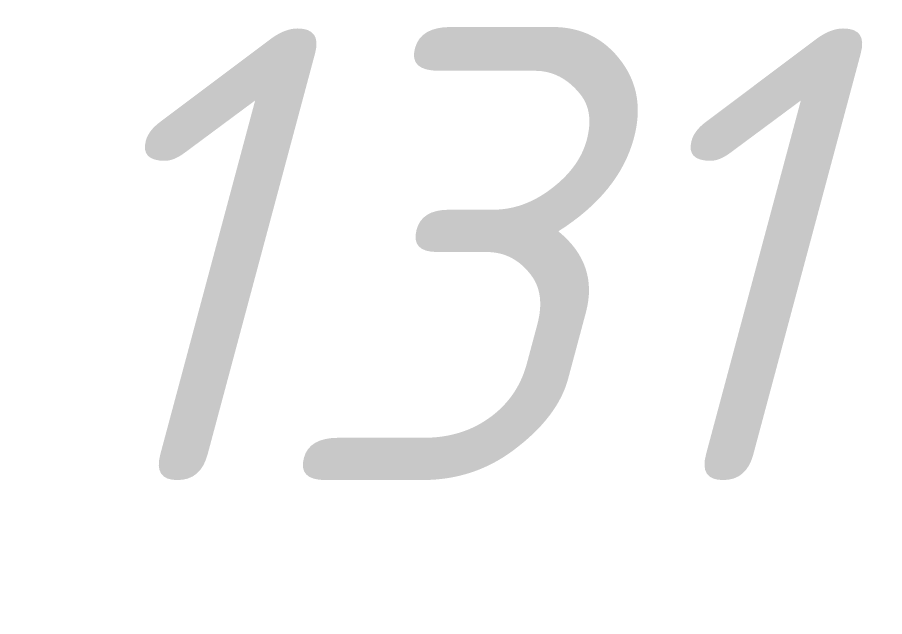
# Model space of a CAD drawing. Header units: millimetres. Extents: x -8417289 to 9420486, y -51311 to 166017.
# Drawn here: x -130067 to -129492, y 106860 to 107257 of the extents above; entities that cross this region are included whole.
import ezdxf
from ezdxf import colors
from ezdxf.entities.mleader import LeaderData, LeaderLine
from ezdxf.enums import TextEntityAlignment as Align
from ezdxf.math import Vec2, Vec3

# ---------------------------------------------------------------- set-up
doc = ezdxf.new("R2018")
doc.units = ezdxf.units.MM
doc.layers.get('Defpoints').update_dxf_attribs({"color": 6})
for name, color, linetype, lineweight in [('_АР ТЕКСТ', 250, 'Continuous', 25), ('АР_Маркер экспликации', 239, 'Continuous', 13), ('АР_Номер помещения', 1, 'Continuous', 25), ('АР_Отметки', 250, 'Continuous', 15), ('АР_Помещения_площадь', 19, 'Continuous', 9)]:
    doc.layers.add(name, color=color, linetype=linetype, lineweight=lineweight)
doc.layers.add('АР_Названия помещений', color=124, linetype='Continuous', lineweight=5, plot=False)
doc.layers.add('АР_Таблицы', color=250, linetype='Continuous')
doc.styles.add('ISOCPEUR', font='isocpeui.ttf', dxfattribs={"height": 250})
doc.styles.get("Standard").update_dxf_attribs({"font": 'arial.ttf'})

# ---------------------------------------------------------------- blocks, each defined once
blk = doc.blocks.new('*T820')
at = {"layer": 'Defpoints', "color": 8, "linetype": 'ByBlock', "lineweight": 0, "transparency": 16777216}
for p, q in [((0, 0), (12954.8, 0)), ((0, 0), (0, -1500)), ((12954.8, 0), (12954.8, -1500))]:
    blk.add_line(p, q, dxfattribs=at)
at = {"layer": 'АР_Таблицы', "color": 8, "linetype": 'ByBlock', "lineweight": 30, "transparency": 16777216}
for p, q in [((0, -1500), (12954.8, -1500)), ((0, -1500), (0, -63536.15)), ((1500, -1500), (1500, -63536.15)), ((9954.8, -1500), (9954.8, -63536.15)), ((11954.8, -1500), (11954.8, -63536.15)), ((12954.8, -1500), (12954.8, -63536.15)), ((0, -3500), (12954.8, -3500)), ((0, -63536.15), (12954.8, -63536.15))]:
    blk.add_line(p, q, dxfattribs=at)
at = {"layer": 'АР_Таблицы', "color": 8, "linetype": 'ByBlock', "lineweight": -2, "transparency": 16777216}
for p, q in [((0, -4176.92), (12954.8, -4176.92)), ((0, -4853.85), (12954.8, -4853.85)), ((0, -5530.77), (12954.8, -5530.77)), ((0, -6667.69), (1500, -6667.69)), ((9954.8, -6667.69), (12954.8, -6667.69)), ((0, -7834.62), (12954.8, -7834.62)), ((0, -9031.54), (12954.8, -9031.54)), ((0, -10228.46), (12954.8, -10228.46)), ((0, -11365.38), (12954.8, -11365.38)), ((0, -12042.31), (1500, -12042.31)), ((11954.8, -12042.31), (12954.8, -12042.31)), ((0, -12719.23), (12954.8, -12719.23)), ((0, -13886.15), (1500, -13886.15)), ((11954.8, -13886.15), (12954.8, -13886.15)), ((0, -14563.08), (1500, -14563.08)), ((11954.8, -14563.08), (12954.8, -14563.08)), ((0, -15240), (1500, -15240)), ((11954.8, -15240), (12954.8, -15240)), ((0, -15916.92), (12954.8, -15916.92)), ((0, -16593.85), (12954.8, -16593.85)), ((0, -17270.77), (12954.8, -17270.77)), ((0, -18437.69), (9954.8, -18437.69)), ((11954.8, -18437.69), (12954.8, -18437.69)), ((0, -19664.62), (9954.8, -19664.62)), ((11954.8, -19664.62), (12954.8, -19664.62)), ((0, -20891.54), (9954.8, -20891.54)), ((11954.8, -20891.54), (12954.8, -20891.54)), ((0, -21588.46), (12954.8, -21588.46)), ((0, -22265.38), (12954.8, -22265.38)), ((0, -23432.31), (9954.8, -23432.31)), ((11954.8, -23432.31), (12954.8, -23432.31)), ((0, -24109.23), (12954.8, -24109.23)), ((0, -24786.15), (9954.8, -24786.15)), ((11954.8, -24786.15), (12954.8, -24786.15)), ((0, -25463.08), (12954.8, -25463.08)), ((0, -26140), (9954.8, -26140)), ((0, -26816.92), (9954.8, -26816.92)), ((11954.8, -26816.92), (12954.8, -26816.92)), ((0, -27493.85), (9954.8, -27493.85)), ((11954.8, -27493.85), (12954.8, -27493.85)), ((0, -28170.77), (1500, -28170.77)), ((11954.8, -28170.77), (12954.8, -28170.77)), ((0, -30792.69), (1500, -30792.69)), ((11954.8, -30792.69), (12954.8, -30792.69)), ((0, -31469.62), (1500, -31469.62)), ((11954.8, -31469.62), (12954.8, -31469.62)), ((0, -32146.54), (1500, -32146.54)), ((11954.8, -32146.54), (12954.8, -32146.54)), ((0, -32843.46), (1500, -32843.46)), ((11954.8, -32843.46), (12954.8, -32843.46)), ((0, -33520.38), (1500, -33520.38)), ((11954.8, -33520.38), (12954.8, -33520.38)), ((0, -34217.31), (1500, -34217.31)), ((11954.8, -34217.31), (12954.8, -34217.31)), ((0, -34914.23), (1500, -34914.23)), ((11954.8, -34914.23), (12954.8, -34914.23)), ((0, -35591.15), (1500, -35591.15)), ((11954.8, -35591.15), (12954.8, -35591.15)), ((0, -36268.08), (1500, -36268.08)), ((11954.8, -36268.08), (12954.8, -36268.08)), ((0, -36945), (1500, -36945)), ((11954.8, -36945), (12954.8, -36945)), ((0, -37641.92), (1500, -37641.92)), ((11954.8, -37641.92), (12954.8, -37641.92)), ((0, -38338.85), (1500, -38338.85)), ((11954.8, -38338.85), (12954.8, -38338.85)), ((0, -39035.77), (1500, -39035.77)), ((11954.8, -39035.77), (12954.8, -39035.77)), ((0, -39712.69), (1500, -39712.69)), ((11954.8, -39712.69), (12954.8, -39712.69)), ((0, -40834.62), (1500, -40834.62)), ((11954.8, -40834.62), (12954.8, -40834.62)), ((0, -41511.54), (1500, -41511.54)), ((11954.8, -41511.54), (12954.8, -41511.54)), ((0, -42188.46), (1500, -42188.46)), ((11954.8, -42188.46), (12954.8, -42188.46)), ((0, -42865.38), (1500, -42865.38)), ((11954.8, -42865.38), (12954.8, -42865.38)), ((0, -44032.31), (1500, -44032.31)), ((11954.8, -44032.31), (12954.8, -44032.31)), ((0, -44709.23), (1500, -44709.23)), ((11954.8, -44709.23), (12954.8, -44709.23)), ((0, -45386.15), (9954.8, -45386.15)), ((11954.8, -45386.15), (12954.8, -45386.15)), ((0, -46063.08), (1500, -46063.08)), ((11954.8, -46063.08), (12954.8, -46063.08)), ((0, -46740), (1500, -46740)), ((11954.8, -46740), (12954.8, -46740)), ((0, -47416.92), (1500, -47416.92)), ((11954.8, -47416.92), (12954.8, -47416.92)), ((0, -48093.85), (1500, -48093.85)), ((11954.8, -48093.85), (12954.8, -48093.85)), ((0, -48770.77), (1500, -48770.77)), ((11954.8, -48770.77), (12954.8, -48770.77)), ((0, -49447.69), (1500, -49447.69)), ((11954.8, -49447.69), (12954.8, -49447.69)), ((0, -50124.62), (1500, -50124.62)), ((11954.8, -50124.62), (12954.8, -50124.62)), ((0, -50801.54), (1500, -50801.54)), ((11954.8, -50801.54), (12954.8, -50801.54)), ((0, -51478.46), (1500, -51478.46)), ((11954.8, -51478.46), (12954.8, -51478.46)), ((0, -52155.38), (1500, -52155.38)), ((11954.8, -52155.38), (12954.8, -52155.38)), ((0, -52832.31), (1500, -52832.31)), ((11954.8, -52832.31), (12954.8, -52832.31)), ((0, -53509.23), (1500, -53509.23)), ((11954.8, -53509.23), (12954.8, -53509.23)), ((0, -54186.15), (1500, -54186.15)), ((11954.8, -54186.15), (12954.8, -54186.15)), ((0, -54863.08), (1500, -54863.08)), ((11954.8, -54863.08), (12954.8, -54863.08)), ((0, -55540), (1500, -55540)), ((11954.8, -55540), (12954.8, -55540)), ((0, -56216.92), (9954.8, -56216.92)), ((11954.8, -56216.92), (12954.8, -56216.92)), ((0, -56893.85), (1500, -56893.85)), ((11954.8, -56893.85), (12954.8, -56893.85)), ((0, -57570.77), (9954.8, -57570.77)), ((11954.8, -57570.77), (12954.8, -57570.77)), ((0, -58247.69), (9954.8, -58247.69)), ((11954.8, -58247.69), (12954.8, -58247.69)), ((0, -58924.62), (9954.8, -58924.62)), ((11954.8, -58924.62), (12954.8, -58924.62)), ((0, -60151.54), (9954.8, -60151.54)), ((11954.8, -60151.54), (12954.8, -60151.54)), ((0, -60828.46), (9954.8, -60828.46)), ((11954.8, -60828.46), (12954.8, -60828.46)), ((0, -61505.38), (1500, -61505.38)), ((11954.8, -61505.38), (12954.8, -61505.38)), ((0, -62182.31), (1500, -62182.31)), ((11954.8, -62182.31), (12954.8, -62182.31)), ((0, -62859.23), (1500, -62859.23))]:
    blk.add_line(p, q, dxfattribs=at)
at = {"layer": 'АР_Таблицы', "color": 8, "linetype": 'ByBlock', "lineweight": 9, "transparency": 16777216}
for p, q in [((1500, -6667.69), (9954.8, -6667.69)), ((1500, -12042.31), (11954.8, -12042.31)), ((1500, -13886.15), (11954.8, -13886.15)), ((1500, -14563.08), (11954.8, -14563.08)), ((1500, -15240), (11954.8, -15240)), ((9954.8, -18437.69), (11954.8, -18437.69)), ((9954.8, -19664.62), (11954.8, -19664.62)), ((9954.8, -20891.54), (11954.8, -20891.54)), ((9954.8, -23432.31), (11954.8, -23432.31)), ((9954.8, -24786.15), (11954.8, -24786.15)), ((9954.8, -26140), (12954.8, -26140)), ((9954.8, -26816.92), (11954.8, -26816.92)), ((9954.8, -27493.85), (11954.8, -27493.85)), ((1500, -28170.77), (11954.8, -28170.77)), ((1500, -30792.69), (11954.8, -30792.69)), ((1500, -31469.62), (11954.8, -31469.62)), ((1500, -32146.54), (11954.8, -32146.54)), ((1500, -32843.46), (11954.8, -32843.46)), ((1500, -33520.38), (11954.8, -33520.38)), ((1500, -34217.31), (11954.8, -34217.31)), ((1500, -34914.23), (11954.8, -34914.23)), ((1500, -35591.15), (11954.8, -35591.15)), ((1500, -36268.08), (11954.8, -36268.08)), ((1500, -36945), (11954.8, -36945)), ((1500, -37641.92), (11954.8, -37641.92)), ((1500, -38338.85), (11954.8, -38338.85)), ((1500, -39035.77), (11954.8, -39035.77)), ((1500, -39712.69), (11954.8, -39712.69)), ((1500, -40834.62), (11954.8, -40834.62)), ((1500, -41511.54), (11954.8, -41511.54)), ((1500, -42188.46), (11954.8, -42188.46)), ((1500, -42865.38), (11954.8, -42865.38)), ((1500, -44032.31), (11954.8, -44032.31)), ((1500, -44709.23), (11954.8, -44709.23)), ((9954.8, -45386.15), (11954.8, -45386.15)), ((1500, -46063.08), (11954.8, -46063.08)), ((1500, -46740), (11954.8, -46740)), ((1500, -47416.92), (11954.8, -47416.92)), ((1500, -48093.85), (11954.8, -48093.85)), ((1500, -48770.77), (11954.8, -48770.77)), ((1500, -49447.69), (11954.8, -49447.69)), ((1500, -50124.62), (11954.8, -50124.62)), ((1500, -50801.54), (11954.8, -50801.54)), ((1500, -51478.46), (11954.8, -51478.46)), ((1500, -52155.38), (11954.8, -52155.38)), ((1500, -52832.31), (11954.8, -52832.31)), ((1500, -53509.23), (11954.8, -53509.23)), ((1500, -54186.15), (11954.8, -54186.15)), ((1500, -54863.08), (11954.8, -54863.08)), ((1500, -55540), (11954.8, -55540)), ((9954.8, -56216.92), (11954.8, -56216.92)), ((1500, -56893.85), (11954.8, -56893.85)), ((9954.8, -57570.77), (11954.8, -57570.77)), ((9954.8, -58247.69), (11954.8, -58247.69)), ((9954.8, -58924.62), (11954.8, -58924.62)), ((9954.8, -60151.54), (11954.8, -60151.54)), ((9954.8, -60828.46), (11954.8, -60828.46)), ((1500, -61505.38), (11954.8, -61505.38)), ((1500, -62182.31), (11954.8, -62182.31)), ((9954.8, -62859.23), (11954.8, -62859.23))]:
    blk.add_line(p, q, dxfattribs=at)
at = {"layer": 'АР_Таблицы', "color": 8, "linetype": 'ByBlock', "lineweight": 13, "transparency": 16777216}
for p, q in [((1500, -62859.23), (9954.8, -62859.23)), ((11954.8, -62859.23), (12954.8, -62859.23))]:
    blk.add_line(p, q, dxfattribs=at)
at = {"layer": 'АР_Таблицы', "color": 8, "transparency": 16777216, "style": 'ISOCPEUR'}
for s, insert, char_height, width, attachment_point in [('Экспликация помещений 1-го этажа', (6477.4, -750), 500, 12854.7987, 5), ('Номер поме- щения', (750, -2500), 300, 1400, 5), ('Площадь м2', (10954.8, -2500), 350, 1900, 5), ('Кат. помещения', (12454.8, -2500), 300, 900, 5), ('Наименование', (5727.4, -2500), 300, 8354.7987, 5), ('Тамбур', (1750, -3838.46), 300, 7954.7987, 4), ('101', (750, -3838.46), 300, 1223.0769, 5), ('35.02', (10954.8, -3838.46), 300, 1500, 5), ('Коридор с рекреацией', (1750, -4515.38), 300, 7954.7987, 4), ('277,54', (10954.8, -4515.38), 300, 1500, 5), ('102', (750, -4515.38), 300, 1223.0769, 5), ('Санузел для МГН', (1750, -5192.31), 300, 7954.7987, 4), ('5,23', (10954.8, -5192.31), 300, 1500, 5), ('103', (750, -5192.31), 300, 1223.0769, 5), ('Административный кабинет тип 1 (начальная школа)', (1750, -6099.23), 300, 7954.7987, 4), ('25,91', (10954.8, -6099.23), 300, 1500, 5), ('104', (750, -6099.23), 300, 1223.0769, 5), ('Санузел для девочек (начальная школа)', (1750, -7251.15), 300, 7954.7987, 4), ('23,25', (10954.8, -7251.15), 300, 1500, 5), ('106', (750, -7251.15), 300, 1223.0769, 5), ('Гардеробная для обучающихся (основная и старшая школа)', (1750, -8433.08), 300, 7954.7987, 4), ('97,54', (10954.8, -8433.08), 300, 1500, 5), ('107', (750, -8433.08), 300, 1223.0769, 5), ('Гардеробная для обучающихся (основная и старшая школа)', (1750, -9630), 300, 7954.7987, 4), ('108', (750, -9630), 300, 1223.0769, 5), ('35.25', (10954.8, -9630), 300, 1500, 5), ('Гардеробная для обучающихся (начальная школа)', (1750, -10796.92), 300, 7954.7987, 4), ('109', (750, -10796.92), 300, 1223.0769, 5), ('57.49', (10954.8, -10796.92), 300, 1500, 5), ('Лестничная клетка (Л1)', (1750, -11703.85), 300, 7954.7987, 4), ('110', (750, -11703.85), 300, 1223.0769, 5), ('24.50', (10954.8, -11703.85), 300, 1500, 5), ('Коридор', (1750, -12380.77), 300, 7954.7987, 4), ('77,66', (10954.8, -12380.77), 300, 1500, 5), ('111', (750, -12380.77), 300, 1223.0769, 5), ('Санузел для мальчиков (начальная школа)', (1750, -13302.69), 300, 7954.7987, 4), ('12,44', (10954.8, -13302.69), 300, 1500, 5), ('112', (750, -13302.69), 300, 1223.0769, 5), ('Санузел для персонала', (1750, -14224.62), 300, 7954.7987, 4), ('113', (750, -14224.62), 300, 1223.0769, 5), ('2.78', (10954.8, -14224.62), 300, 1500, 5), ('Учебные кабинеты (начальная школа)', (1750, -14901.54), 300, 7954.7987, 4), ('114', (750, -14901.54), 300, 1223.0769, 5), ('60.20', (10954.8, -14901.54), 300, 1500, 5), ('Учебные кабинеты (начальная школа)', (1750, -15578.46), 300, 7954.7987, 4), ('115', (750, -15578.46), 300, 1223.0769, 5), ('58.33', (10954.8, -15578.46), 300, 1500, 5), ('Учебные кабинеты (начальная школа)', (1750, -16255.38), 300, 7954.7987, 4), ('117', (750, -16255.38), 300, 1223.0769, 5), ('58.22', (10954.8, -16255.38), 300, 1500, 5), ('ПУИ', (1750, -16932.31), 300, 7954.7987, 4), ('118', (750, -16932.31), 300, 1223.0769, 5), ('2.78', (10954.8, -16932.31), 300, 1500, 5), ('{\\C8;В4}', (12454.8, -16932.31), 300, 900, 5), ('Санузел для девочек (начальная школа)', (1750, -17854.23), 300, 7954.7987, 4), ('119', (750, -17854.23), 300, 1223.0769, 5), ('12.44', (10954.8, -17854.23), 300, 1500, 5), ('Коридор с рекреацией (основная и старшая школа)', (1750, -19051.15), 300, 7954.7987, 4), ('120', (750, -19051.15), 300, 1223.0769, 5), ('95.10', (10954.8, -19051.15), 300, 1500, 5), ('Комната охраны (с диспетчерским пунктом)', (1750, -20278.08), 300, 7954.7987, 4), ('122', (750, -20278.08), 300, 1223.0769, 5), ('23.43', (10954.8, -20278.08), 300, 1500, 5), ('Гардеробная комната (для учителей)', (1750, -21240), 300, 7954.7987, 4), ('123', (750, -21240), 300, 1223.0769, 5), ('9.86', (10954.8, -21240), 300, 1500, 5), ('Помещение связи', (1750, -21926.92), 300, 7954.7987, 4), ('9,47', (10954.8, -21926.92), 300, 1500, 5), ('124', (750, -21926.92), 300, 1223.0769, 5), ('{\\Q0;\\W0.7;\\C8;В4}', (12454.8, -21926.92), 300, 900, 5), ('Санузел для мальчиков (начальная школа)', (1750, -22848.85), 300, 7954.7987, 4), ('21,73', (10954.8, -22848.85), 300, 1500, 5), ('125', (750, -22848.85), 300, 1223.0769, 5), ('Учебные кабинеты (начальная школа)', (1750, -23770.77), 300, 7954.7987, 4), ('57,26', (10954.8, -23770.77), 300, 1500, 5), ('127', (750, -23770.77), 300, 1223.0769, 5), ('Учебные кабинеты (начальная школа)', (1750, -24447.69), 300, 7954.7987, 4), ('53,71', (10954.8, -24447.69), 300, 1500, 5), ('128', (750, -24447.69), 300, 1223.0769, 5), ('Учебные кабинеты (начальная школа)', (1750, -25124.62), 300, 7954.7987, 4), ('58,81', (10954.8, -25124.62), 300, 1500, 5), ('129', (750, -25124.62), 300, 1223.0769, 5), ('Коридор с рекреацией', (1750, -25801.54), 300, 7954.7987, 4), ('117,57', (10954.8, -25801.54), 300, 1500, 5), ('130', (750, -25801.54), 300, 1223.0769, 5), ('27,18', (10954.8, -26478.46), 300, 1500, 5), ('131', (750, -26478.46), 300, 1223.0769, 5), ('Лестничная клетка Тип Н2', (1750, -26478.46), 300, 7954.7987, 4), ('42,02', (10954.8, -27155.38), 300, 1500, 5), ('132', (750, -27155.38), 300, 1223.0769, 5), ('Вестибюль', (1750, -27155.38), 300, 7954.7987, 4), ('Электрощитовая', (1750, -27832.31), 300, 7954.7987, 4), ('16,16', (10954.8, -27832.31), 300, 1500, 5), ('133', (750, -27832.31), 300, 1223.0769, 5), ('{\\C8;\\c2367469;В3}', (12454.8, -27832.31), 300, 900, 5), ('Место для приготовления дезинфицирующих растворов и хранения уборочного инвентаря, предназначенных для помещений медицинского назначения', (1750, -29481.73), 300, 7954.7987, 4), ('7,64', (10954.8, -29481.73), 300, 1500, 5), ('134', (750, -29481.73), 300, 1223.0769, 5), ('{\\C8;В4}', (12454.8, -29481.73), 300, 900, 5), ('Туалет медблока', (1750, -31131.15), 300, 7954.7987, 4), ('4,31', (10954.8, -31131.15), 300, 1500, 5), ('134.1', (750, -31131.15), 300, 1223.0769, 5), ('Кабинет врача', (1750, -31808.08), 300, 7954.7987, 4), ('27,00', (10954.8, -31808.08), 300, 1500, 5), ('135', (750, -31808.08), 300, 1223.0769, 5), ('Процедурный (прививочный) кабинет', (1750, -32495), 300, 7954.7987, 4), ('20,88', (10954.8, -32495), 300, 1500, 5), ('136', (750, -32495), 300, 1223.0769, 5), ('Коридор', (1750, -33181.92), 300, 7954.7987, 4), ('26,63', (10954.8, -33181.92), 300, 1500, 5), ('137', (750, -33181.92), 300, 1223.0769, 5), ('Комната инструктора ', (1750, -33868.85), 300, 7954.7987, 4), ('12,07', (10954.8, -33868.85), 300, 1500, 5), ('138', (750, -33868.85), 300, 1223.0769, 5), ('Санузел с душем', (1750, -34565.77), 300, 7954.7987, 4), ('7,03', (10954.8, -34565.77), 300, 1500, 5), ('138.1', (750, -34565.77), 300, 1223.0769, 5), ('6,79', (10954.8, -35252.69), 300, 1500, 5), ('139', (750, -35252.69), 300, 1223.0769, 5), ('ПУИ', (1750, -35252.69), 300, 7954.7987, 4), ('{\\C8;В4}', (12454.8, -35252.69), 300, 900, 5), ('Санузел для персонала', (1750, -35929.62), 300, 7954.7987, 4), ('3,27', (10954.8, -35929.62), 300, 1500, 5), ('140', (750, -35929.62), 300, 1223.0769, 5), ('Помещение связи', (1750, -36606.54), 300, 7954.7987, 4), ('12,01', (10954.8, -36606.54), 300, 1500, 5), ('141', (750, -36606.54), 300, 1223.0769, 5), ('{\\C8;\\c2367469;В3}', (12454.8, -36606.54), 300, 900, 5), ('Помещение для персонала ', (1750, -37293.46), 300, 7954.7987, 4), ('11,87', (10954.8, -37293.46), 300, 1500, 5), ('142', (750, -37293.46), 300, 1223.0769, 5), ('Санузел для персонала', (1750, -37990.38), 300, 7954.7987, 4), ('2,01', (10954.8, -37990.38), 300, 1500, 5), ('142.1', (750, -37990.38), 300, 1223.0769, 5), ('Душевая', (1750, -38687.31), 300, 7954.7987, 4), ('2,82', (10954.8, -38687.31), 300, 1500, 5), ('142.2', (750, -38687.31), 300, 1223.0769, 5), ('4,85', (10954.8, -39374.23), 300, 1500, 5), ('143', (750, -39374.23), 300, 1223.0769, 5), ('ПУИ', (1750, -39374.23), 300, 7954.7987, 4), ('{\\C8;В4}', (12454.8, -39374.23), 300, 900, 5), ('Помещение для временного хранения пищевых отходов', (1750, -40273.65), 300, 7954.7987, 4), ('6,01', (10954.8, -40273.65), 300, 1500, 5), ('144', (750, -40273.65), 300, 1223.0769, 5), ('{\\C8;В4}', (12454.8, -40273.65), 300, 900, 5), ('Кладовая и моечная оборотной тары', (1750, -41173.08), 300, 7954.7987, 4), ('6,92', (10954.8, -41173.08), 300, 1500, 5), ('145', (750, -41173.08), 300, 1223.0769, 5), ('{\\C8;В4}', (12454.8, -41173.08), 300, 900, 5), ('Загрузочный цех', (1750, -41850), 300, 7954.7987, 4), ('7,45', (10954.8, -41850), 300, 1500, 5), ('146', (750, -41850), 300, 1223.0769, 5), ('{\\C8;В4}', (12454.8, -41850), 300, 900, 5), ('Коридор ', (1750, -42526.92), 300, 7954.7987, 4), ('28,66', (10954.8, -42526.92), 300, 1500, 5), ('147', (750, -42526.92), 300, 1223.0769, 5), ('Помещение с холодильным оборудованием', (1750, -43448.85), 300, 7954.7987, 4), ('26,78', (10954.8, -43448.85), 300, 1500, 5), ('147.1', (750, -43448.85), 300, 1223.0769, 5), ('{\\C8;В3}', (12454.8, -43448.85), 300, 900, 5), ('Кладовая сухих продуктов', (1750, -44370.77), 300, 7954.7987, 4), ('10,93', (10954.8, -44370.77), 300, 1500, 5), ('148', (750, -44370.77), 300, 1223.0769, 5), ('{\\C8;В3}', (12454.8, -44370.77), 300, 900, 5), ('Доготовочный цех', (1750, -45047.69), 300, 7954.7987, 4), ('15,16', (10954.8, -45047.69), 300, 1500, 5), ('149', (750, -45047.69), 300, 1223.0769, 5), ('{\\C8;В3}', (12454.8, -45047.69), 300, 900, 5), ('Горячий цех', (1750, -45724.62), 300, 7954.7987, 4), ('39,25', (10954.8, -45724.62), 300, 1500, 5), ('150', (750, -45724.62), 300, 1223.0769, 5), ('{\\C8;В3}', (12454.8, -45724.62), 300, 900, 5), ('Моечная для кухонной посуды', (1750, -46401.54), 300, 7954.7987, 4), ('9,75', (10954.8, -46401.54), 300, 1500, 5), ('{\\C8;Д}', (12454.8, -46401.54), 300, 900, 5), ('151', (750, -46401.54), 300, 1223.0769, 5), ('Моечная для столовой посуды', (1750, -47078.46), 300, 7954.7987, 4), ('34,78', (10954.8, -47078.46), 300, 1500, 5), ('{\\C8;Д}', (12454.8, -47078.46), 300, 900, 5), ('152', (750, -47078.46), 300, 1223.0769, 5), ('Предмоечная ', (1750, -47755.38), 300, 7954.7987, 4), ('5,48', (10954.8, -47755.38), 300, 1500, 5), ('{\\C8;Д}', (12454.8, -47755.38), 300, 900, 5), ('152.1', (750, -47755.38), 300, 1223.0769, 5), ('Холодный цех', (1750, -48432.31), 300, 7954.7987, 4), ('15,96', (10954.8, -48432.31), 300, 1500, 5), ('153', (750, -48432.31), 300, 1223.0769, 5), ('{\\C8;В3}', (12454.8, -48432.31), 300, 900, 5), ('178,91', (10954.8, -49109.23), 300, 1500, 5), ('Обеденный зал', (1750, -49109.23), 300, 7954.7987, 4), ('154', (750, -49109.23), 300, 1223.0769, 5), ('11,10', (10954.8, -49786.15), 300, 1500, 5), ('Раздевальная', (1750, -49786.15), 300, 7954.7987, 4), ('155', (750, -49786.15), 300, 1223.0769, 5), ('Санузел', (1750, -50463.08), 300, 7954.7987, 4), ('2,40', (10954.8, -50463.08), 300, 1500, 5), ('156', (750, -50463.08), 300, 1223.0769, 5), ('Санузел', (1750, -51140), 300, 7954.7987, 4), ('2,48', (10954.8, -51140), 300, 1500, 5), ('157', (750, -51140), 300, 1223.0769, 5), ('Душевые', (1750, -51816.92), 300, 7954.7987, 4), ('4,15', (10954.8, -51816.92), 300, 1500, 5), ('158', (750, -51816.92), 300, 1223.0769, 5), ('Душевые', (1750, -52493.85), 300, 7954.7987, 4), ('4,16', (10954.8, -52493.85), 300, 1500, 5), ('159', (750, -52493.85), 300, 1223.0769, 5), ('Санузел для мальчиков', (1750, -53170.77), 300, 7954.7987, 4), ('8,71', (10954.8, -53170.77), 300, 1500, 5), ('160', (750, -53170.77), 300, 1223.0769, 5), ('Санузел для девочек', (1750, -53847.69), 300, 7954.7987, 4), ('9,76', (10954.8, -53847.69), 300, 1500, 5), ('161', (750, -53847.69), 300, 1223.0769, 5), ('17,10', (10954.8, -54524.62), 300, 1500, 5), ('Раздевальная', (1750, -54524.62), 300, 7954.7987, 4), ('162', (750, -54524.62), 300, 1223.0769, 5), ('Лестничная клетка (Л1)', (1750, -55201.54), 300, 7954.7987, 4), ('21,00', (10954.8, -55201.54), 300, 1500, 5), ('163', (750, -55201.54), 300, 1223.0769, 5), ('Техническое помещение', (1750, -55878.46), 300, 7954.7987, 4), ('164', (750, -55878.46), 300, 1223.0769, 5), ('4.16', (10954.8, -55878.46), 300, 1500, 5), ('{\\C8;В4}', (12454.8, -55878.46), 300, 900, 5), ('Снарядная', (1750, -56555.38), 300, 7954.7987, 4), ('21,21', (10954.8, -56555.38), 300, 1500, 5), ('165', (750, -56555.38), 300, 1223.0769, 5), ('{\\C8;В3}', (12454.8, -56555.38), 300, 900, 5), ('166', (750, -57232.31), 300, 1223.0769, 5), ('{\\C8;\\c0;ПУИ}', (1750, -57232.31), 300, 7954.7987, 4), ('4.30', (10954.8, -57232.31), 300, 1500, 5), ('{\\C8;В4}', (12454.8, -57232.31), 300, 900, 5), ('Универсальный спортивный зал', (1750, -57909.23), 300, 7954.7987, 4), ('167', (750, -57909.23), 300, 1223.0769, 5), ('270.82', (10954.8, -57909.23), 300, 1500, 5), ('Лестничная клетка (Л1)', (1750, -58586.15), 300, 7954.7987, 4), ('168', (750, -58586.15), 300, 1223.0769, 5), ('25.50', (10954.8, -58586.15), 300, 1500, 5), ('Коридор и рекреация (основная и старшая школа)', (1750, -59538.08), 300, 7954.7987, 4), ('169', (750, -59538.08), 300, 1223.0769, 5), ('281.24', (10954.8, -59538.08), 300, 1500, 5), ('Тех. помещение', (1750, -60490), 300, 7954.7987, 4), ('3.93', (10954.8, -60490), 300, 1500, 5), ('{\\C8;В4}', (12454.8, -60490), 300, 900, 5), ('171', (750, -60490), 300, 1223.0769, 5), ('Лестничная клетка (Л1)', (1750, -61166.92), 300, 7954.7987, 4), ('172', (750, -61166.92), 300, 1223.0769, 5), ('21.00', (10954.8, -61166.92), 300, 1500, 5), ('Тамбур', (1750, -61843.85), 300, 7954.7987, 4), ('172.1', (750, -61843.85), 300, 1223.0769, 5), ('4.48', (10954.8, -61843.85), 300, 1500, 5), ('{\\Q0;\\W0.7;Электрощитовая}', (1750, -62520.77), 300, 7954.7987, 4), ('173', (750, -62520.77), 300, 1223.0769, 5), ('17.34', (10954.8, -62520.77), 300, 1500, 5), ('{\\C8;\\c2367469;В3}', (12454.8, -62520.77), 300, 900, 5), ('Всего', (9704.8, -63197.69), 300, 7954.7987, 6), ('2668.9', (10954.8, -63197.69), 250, 1980, 5)]:
    blk.add_mtext(s, dxfattribs=dict(at, insert=insert, char_height=char_height, width=width, attachment_point=attachment_point))
blk = doc.blocks.new('*U28')
at = {"color": 8, "style": 'ISOCPEUR', "flags": 1}
blk.add_attdef('КАТЕГОРИЯ', (-499.17, -2092.19), '', height=250, dxfattribs=at)
at = {"layer": 'АР_Номер помещения', "color": 8, "style": 'ISOCPEUR'}
blk.add_attdef('НОМЕР_ПОМЕЩЕНИЯ', text='', height=300, dxfattribs=at).set_placement((-5286.14, -2352.94), align=Align.MIDDLE_CENTER)
at = {"layer": 'АР_Помещения_площадь', "color": 8, "lineweight": 30, "flags": 104}
blk.add_attdef('ИМЯ_ПОМЕЩЕНИЯ', text='', height=100, dxfattribs=at).set_placement((157.63, 1217.14), align=Align.MIDDLE_CENTER)
at = {"layer": 'АР_Помещения_площадь', "color": 8, "style": 'ISOCPEUR'}
blk.add_attdef('ПЛОЩАДЬ_ПОМЕЩЕНИЯ', text='', height=200, dxfattribs=at).set_placement((7607.3, -7616.53), align=Align.MIDDLE_RIGHT)
blk = doc.blocks.new('_DotSmall')
at = {"color": 8, "linetype": 'ByBlock', "const_width": 0.5}
blk.add_lwpolyline([(-0.0625, 0, 1), (0.0625, 0, 1)], format="xyb", close=True, dxfattribs=at)

msp = doc.modelspace()

# ---------------------------------------------------------------- block references
msp.add_blockref('*T820', (-130547, 133578.4))
at = {"layer": 'АР_Маркер экспликации', "color": 8}
ref = msp.add_blockref('*U28', (-166721.36, 124190.73), dxfattribs=at)
lines = msp.add_mtext('Универсальный спортивный зал', dxfattribs={"layer": 'АР_Названия помещений', "color": 8, "insert": (-171149.91, 120351), "char_height": 4767.1815, "width": 926.94, "attachment_point": 1})
ref.add_attrib('ИМЯ_ПОМЕЩЕНИЯ', '', (-171149.91, 120351), dxfattribs={"flags": 104}).embed_mtext(lines)

# ---------------------------------------------------------------- leaders
at = {"layer": '_АР ТЕКСТ', "color": 8}
ml = msp.add_multileader_mtext('Standard', dxfattribs=at)
ml.set_content('{\\W0.8;-2,550}', color=8, style='ISOCPEUR')
ml.set_leader_properties(color=8, linetype='Continuous', lineweight=-1)
ml.set_arrow_properties(name='DOTSMALL')
ml.build(insert=Vec2(0, 0))
ml.multileader.update_dxf_attribs({"has_text_frame": 1, "text_left_attachment_type": 4, "text_right_attachment_type": 4, "dogleg_length": 100, "arrow_head_size": 180})
ctx = ml.context
ctx.base_point, ctx.char_height, ctx.arrow_head_size, ctx.landing_gap_size, ctx.plane_origin = Vec3(-314736.01, 120073.28, -1.96), 250, 180, 50, Vec3(-314255.68, 117829.26, -1.96)
ctx.left_attachment, ctx.right_attachment = 4, 4
notes = []
notes.append((ctx, [(0, (0, 0, 0), (0, 0), (1, 0), 1, [])]))
ctx.mtext.insert, ctx.mtext.width, ctx.mtext.defined_height, ctx.mtext.line_spacing_style, ctx.mtext.flow_direction = Vec3(-314686.01, 120406.61, -1.96), 801.0864, 330.71, 2, 5
at = {"layer": 'АР_Отметки', "color": 8}
ml = msp.add_multileader_mtext('Standard', dxfattribs=at)
ml.set_content('%%P0,000', color=8, style='ISOCPEUR')
ml.set_leader_properties(color=8, linetype='Continuous', lineweight=-1)
ml.set_arrow_properties(name='DOTSMALL')
ml.build(insert=Vec2(0, 0))
ml.multileader.update_dxf_attribs({"has_text_frame": 1, "text_left_attachment_type": 4, "text_right_attachment_type": 4, "dogleg_length": 100, "arrow_head_size": 180})
ctx = ml.context
ctx.base_point, ctx.char_height, ctx.arrow_head_size, ctx.landing_gap_size, ctx.plane_origin = Vec3(-188172.51, 132152.93), 250, 180, 50, Vec3(-190605.43, 130585.92)
ctx.left_attachment, ctx.right_attachment = 4, 4
notes.append((ctx, [(0, (0, 0, 0), (0, 0), (1, 0), 1, [])]))
ctx.mtext.insert, ctx.mtext.width, ctx.mtext.line_spacing_style, ctx.mtext.flow_direction = Vec3(-188122.51, 132486.27), 852.697, 2, 5
ml = msp.add_multileader_mtext('Standard', dxfattribs=at)
ml.set_content('0,000', color=8, style='ISOCPEUR')
ml.set_leader_properties(color=8, linetype='Continuous', lineweight=-1)
ml.set_arrow_properties(name='DOTSMALL')
ml.build(insert=Vec2(0, 0))
ml.multileader.update_dxf_attribs({"has_text_frame": 1, "text_left_attachment_type": 4, "text_right_attachment_type": 4, "dogleg_length": 100, "arrow_head_size": 180})
ctx = ml.context
ctx.base_point, ctx.char_height, ctx.arrow_head_size, ctx.landing_gap_size, ctx.plane_origin = Vec3(-185715.81, 130384.89), 250, 180, 50, Vec3(-189667.37, 128946.41)
ctx.left_attachment, ctx.right_attachment = 4, 4
notes.append((ctx, [(0, (0, 0, 0), (0, 0), (1, 0), 1, [])]))
ctx.mtext.insert, ctx.mtext.width, ctx.mtext.line_spacing_style, ctx.mtext.flow_direction = Vec3(-185665.81, 130718.22), 852.697, 2, 5
ml = msp.add_multileader_mtext('Standard', dxfattribs=at)
ml.set_content('Л.4', color=8, style='ISOCPEUR')
ml.set_leader_properties(color=8, linetype='Continuous', lineweight=-1)
ml.set_arrow_properties(name='DOTSMALL')
ml.build(insert=Vec2(0, 0))
ml.multileader.update_dxf_attribs({"has_text_frame": 1, "text_left_attachment_type": 4, "text_right_attachment_type": 4, "dogleg_length": 100, "arrow_head_size": 180})
ctx = ml.context
ctx.base_point, ctx.char_height, ctx.arrow_head_size, ctx.landing_gap_size, ctx.plane_origin = Vec3(-184816.28, 129601.58), 250, 180, 50, Vec3(-159580.37, 117978.47)
ctx.left_attachment, ctx.right_attachment = 4, 4
notes.append((ctx, [(0, (0, 0, 0), (0, 0), (1, 0), 1, [])]))
ctx.mtext.insert, ctx.mtext.width, ctx.mtext.line_spacing_style, ctx.mtext.flow_direction = Vec3(-184766.28, 129934.92), 852.697, 2, 5
ml = msp.add_multileader_mtext('Standard', dxfattribs=at)
ml.set_content('-1,140', color=8, style='ISOCPEUR')
ml.set_leader_properties(color=8, linetype='Continuous', lineweight=-1)
ml.set_arrow_properties(name='DOTSMALL')
ml.build(insert=Vec2(0, 0))
ml.multileader.update_dxf_attribs({"has_text_frame": 1, "text_left_attachment_type": 4, "text_right_attachment_type": 4, "dogleg_length": 100, "arrow_head_size": 180})
ctx = ml.context
ctx.base_point, ctx.char_height, ctx.arrow_head_size, ctx.landing_gap_size, ctx.plane_origin = Vec3(-180313.72, 128673.32, 0), 250, 180, 50, Vec3(-180395.12, 128959.46, 0)
ctx.left_attachment, ctx.right_attachment = 4, 4
notes.append((ctx, [(0, (0, 0, 0), (0, 0), (1, 0), 1, [])]))
ctx.mtext.insert, ctx.mtext.width, ctx.mtext.line_spacing_style, ctx.mtext.flow_direction = Vec3(-180263.72, 129006.66, 0), 852.697, 2, 5
ml = msp.add_multileader_mtext('Standard', dxfattribs=at)
ml.set_content('%%P0,000', color=8, style='ISOCPEUR')
ml.set_leader_properties(color=8, linetype='Continuous', lineweight=-1)
ml.set_arrow_properties(name='DOTSMALL')
ml.build(insert=Vec2(0, 0))
ml.multileader.update_dxf_attribs({"has_text_frame": 1, "text_left_attachment_type": 4, "text_right_attachment_type": 4, "dogleg_length": 100, "arrow_head_size": 180})
ctx = ml.context
ctx.base_point, ctx.char_height, ctx.arrow_head_size, ctx.landing_gap_size, ctx.plane_origin = Vec3(-195756.55, 128483.82, -0.16), 250, 180, 50, Vec3(-198827.64, 126894.28, -0.16)
ctx.left_attachment, ctx.right_attachment = 4, 4
notes.append((ctx, [(0, (0, 0, 0), (0, 0), (1, 0), 1, [])]))
ctx.mtext.insert, ctx.mtext.width, ctx.mtext.line_spacing_style, ctx.mtext.flow_direction = Vec3(-195706.55, 128817.16, -0.16), 852.697, 2, 5
ml = msp.add_multileader_mtext('Standard', dxfattribs=at)
ml.set_content('{\\W0.8;-2,250}', color=8, style='ISOCPEUR')
ml.set_leader_properties(color=8, linetype='Continuous', lineweight=-1)
ml.set_arrow_properties(name='DOTSMALL')
ml.build(insert=Vec2(0, 0))
ml.multileader.update_dxf_attribs({"has_text_frame": 1, "text_left_attachment_type": 4, "text_right_attachment_type": 4, "dogleg_length": 100, "arrow_head_size": 180})
ctx = ml.context
ctx.base_point, ctx.char_height, ctx.arrow_head_size, ctx.landing_gap_size, ctx.plane_origin = Vec3(-297233.62, 128352.86), 250, 180, 50, Vec3(-296855.54, 126878.84)
ctx.left_attachment, ctx.right_attachment = 4, 4
notes.append((ctx, [(0, (0, 0, 0), (0, 0), (1, 0), 1, [])]))
ctx.mtext.insert, ctx.mtext.width, ctx.mtext.defined_height, ctx.mtext.line_spacing_style, ctx.mtext.flow_direction = Vec3(-297183.62, 128686.19), 769.989, 343.89, 2, 5
ml = msp.add_multileader_mtext('Standard', dxfattribs=at)
ml.set_content('{\\W0.8;-2,250}', color=8, style='ISOCPEUR')
ml.set_leader_properties(color=8, linetype='Continuous', lineweight=-1)
ml.set_arrow_properties(name='DOTSMALL')
ml.build(insert=Vec2(0, 0))
ml.multileader.update_dxf_attribs({"has_text_frame": 1, "text_left_attachment_type": 4, "text_right_attachment_type": 4, "dogleg_length": 100, "arrow_head_size": 180})
ctx = ml.context
ctx.base_point, ctx.char_height, ctx.arrow_head_size, ctx.landing_gap_size, ctx.plane_origin = Vec3(-162020.09, 128147.07), 250, 180, 50, Vec3(-162101.48, 126868.95)
ctx.left_attachment, ctx.right_attachment = 4, 4
notes.append((ctx, [(0, (0, 0, 0), (0, 0), (1, 0), 1, [])]))
ctx.mtext.insert, ctx.mtext.width, ctx.mtext.defined_height, ctx.mtext.line_spacing_style, ctx.mtext.flow_direction = Vec3(-161970.09, 128480.41), 769.989, 343.89, 2, 5
ml = msp.add_multileader_mtext('Standard', dxfattribs=at)
ml.set_content('+2,100', color=8, style='ISOCPEUR')
ml.set_leader_properties(color=8, linetype='Continuous', lineweight=-1)
ml.set_arrow_properties(name='DOTSMALL')
ml.build(insert=Vec2(0, 0))
ml.multileader.update_dxf_attribs({"has_text_frame": 1, "text_left_attachment_type": 4, "text_right_attachment_type": 4, "dogleg_length": 100, "arrow_head_size": 180})
ctx = ml.context
ctx.base_point, ctx.char_height, ctx.arrow_head_size, ctx.landing_gap_size, ctx.plane_origin = Vec3(-157182.68, 126442.11, 0), 250, 180, 50, Vec3(-157264.07, 125174.55, 0)
ctx.left_attachment, ctx.right_attachment = 4, 4
notes.append((ctx, [(0, (0, 0, 0), (0, 0), (1, 0), 1, [])]))
ctx.mtext.insert, ctx.mtext.width, ctx.mtext.line_spacing_style, ctx.mtext.flow_direction = Vec3(-157132.68, 126775.44, 0), 852.697, 2, 5
ml = msp.add_multileader_mtext('Standard', dxfattribs=at)
ml.set_content('Л.5', color=8, style='ISOCPEUR')
ml.set_leader_properties(color=8, linetype='Continuous', lineweight=-1)
ml.set_arrow_properties(name='DOTSMALL')
ml.build(insert=Vec2(0, 0))
ml.multileader.update_dxf_attribs({"has_text_frame": 1, "text_left_attachment_type": 4, "text_right_attachment_type": 4, "dogleg_length": 100, "arrow_head_size": 180})
ctx = ml.context
ctx.base_point, ctx.char_height, ctx.arrow_head_size, ctx.landing_gap_size, ctx.plane_origin = Vec3(-157231.06, 123907.9), 250, 180, 50, Vec3(-131995.14, 112284.78)
ctx.left_attachment, ctx.right_attachment = 4, 4
notes.append((ctx, [(0, (0, 0, 0), (0, 0), (1, 0), 1, [])]))
ctx.mtext.insert, ctx.mtext.width, ctx.mtext.line_spacing_style, ctx.mtext.flow_direction = Vec3(-157181.06, 124241.23), 852.697, 2, 5
ml = msp.add_multileader_mtext('Standard', dxfattribs=at)
ml.set_content('0,000', color=8, style='ISOCPEUR')
ml.set_leader_properties(color=8, linetype='Continuous', lineweight=-1)
ml.set_arrow_properties(name='DOTSMALL')
ml.build(insert=Vec2(0, 0))
ml.multileader.update_dxf_attribs({"has_text_frame": 1, "text_left_attachment_type": 4, "text_right_attachment_type": 4, "dogleg_length": 100, "arrow_head_size": 180})
ctx = ml.context
ctx.base_point, ctx.char_height, ctx.arrow_head_size, ctx.landing_gap_size, ctx.plane_origin = Vec3(-172256.76, 120804.72, 0), 250, 180, 50, Vec3(-174417.97, 120213.47, 0)
ctx.left_attachment, ctx.right_attachment = 4, 4
notes.append((ctx, [(0, (0, 0, 0), (0, 0), (1, 0), 1, [])]))
ctx.mtext.insert, ctx.mtext.width, ctx.mtext.line_spacing_style, ctx.mtext.flow_direction = Vec3(-172206.76, 121138.05, 0), 852.697, 2, 5
ml = msp.add_multileader_mtext('Standard', dxfattribs=at)
ml.set_content('0,000', color=8, style='ISOCPEUR')
ml.set_leader_properties(color=8, linetype='Continuous', lineweight=-1)
ml.set_arrow_properties(name='DOTSMALL')
ml.build(insert=Vec2(0, 0))
ml.multileader.update_dxf_attribs({"has_text_frame": 1, "text_left_attachment_type": 4, "text_right_attachment_type": 4, "dogleg_length": 100, "arrow_head_size": 180})
ctx = ml.context
ctx.base_point, ctx.char_height, ctx.arrow_head_size, ctx.landing_gap_size, ctx.plane_origin = Vec3(-156599.53, 120024.12, 0), 250, 180, 50, Vec3(-156680.93, 118756.55, 0)
ctx.left_attachment, ctx.right_attachment = 4, 4
notes.append((ctx, [(0, (0, 0, 0), (0, 0), (1, 0), 1, [])]))
ctx.mtext.insert, ctx.mtext.width, ctx.mtext.line_spacing_style, ctx.mtext.flow_direction = Vec3(-156549.53, 120357.45, 0), 852.697, 2, 5
ml = msp.add_multileader_mtext('Standard', dxfattribs=at)
ml.set_content('0,000', color=8, style='ISOCPEUR')
ml.set_leader_properties(color=8, linetype='Continuous', lineweight=-1)
ml.set_arrow_properties(name='DOTSMALL')
ml.build(insert=Vec2(0, 0))
ml.multileader.update_dxf_attribs({"has_text_frame": 1, "text_left_attachment_type": 4, "text_right_attachment_type": 4, "dogleg_length": 100, "arrow_head_size": 180})
ctx = ml.context
ctx.base_point, ctx.char_height, ctx.arrow_head_size, ctx.landing_gap_size, ctx.plane_origin = Vec3(-153650.42, 119949.96), 250, 180, 50, Vec3(-156721.5, 118360.41)
ctx.left_attachment, ctx.right_attachment = 4, 4
notes.append((ctx, [(0, (0, 0, 0), (0, 0), (1, 0), 1, [])]))
ctx.mtext.insert, ctx.mtext.width, ctx.mtext.line_spacing_style, ctx.mtext.flow_direction = Vec3(-153600.42, 120283.29), 852.697, 2, 5
ml = msp.add_multileader_mtext('Standard', dxfattribs=at)
ml.set_content('{\\W0.8;-2,250}', color=8, style='ISOCPEUR')
ml.set_leader_properties(color=8, linetype='Continuous', lineweight=-1)
ml.set_arrow_properties(name='DOTSMALL')
ml.build(insert=Vec2(0, 0))
ml.multileader.update_dxf_attribs({"has_text_frame": 1, "text_left_attachment_type": 4, "text_right_attachment_type": 4, "dogleg_length": 100, "arrow_head_size": 180})
ctx = ml.context
ctx.base_point, ctx.char_height, ctx.arrow_head_size, ctx.landing_gap_size, ctx.plane_origin = Vec3(-336127.5, 116985.86, 0), 250, 180, 50, Vec3(-337173.96, 115928.76, 0)
ctx.left_attachment, ctx.right_attachment = 4, 4
notes.append((ctx, [(0, (0, 0, 0), (0, 0), (1, 0), 1, [])]))
ctx.mtext.insert, ctx.mtext.width, ctx.mtext.defined_height, ctx.mtext.line_spacing_style, ctx.mtext.flow_direction = Vec3(-336077.5, 117319.19, 0), 769.989, 343.89, 2, 5
ml = msp.add_multileader_mtext('Standard', dxfattribs=at)
ml.set_content('{\\W0.8;-2,650}', color=8, style='ISOCPEUR')
ml.set_leader_properties(color=8, linetype='Continuous', lineweight=-1)
ml.set_arrow_properties(name='DOTSMALL')
ml.build(insert=Vec2(0, 0))
ml.multileader.update_dxf_attribs({"has_text_frame": 1, "text_left_attachment_type": 4, "text_right_attachment_type": 4, "dogleg_length": 100, "arrow_head_size": 180})
ctx = ml.context
ctx.base_point, ctx.char_height, ctx.arrow_head_size, ctx.landing_gap_size, ctx.plane_origin = Vec3(-302139.5, 114233.67), 250, 180, 50, Vec3(-302336.26, 112502.85)
ctx.left_attachment, ctx.right_attachment = 4, 4
notes.append((ctx, [(0, (0, 0, 0), (0, 0), (1, 0), 1, [])]))
ctx.mtext.insert, ctx.mtext.width, ctx.mtext.defined_height, ctx.mtext.line_spacing_style, ctx.mtext.flow_direction = Vec3(-302089.5, 114567), 881.1858, 430.99, 2, 5
ml = msp.add_multileader_mtext('Standard', dxfattribs=at)
ml.set_content('-2,650', color=8, style='ISOCPEUR')
ml.set_leader_properties(color=8, linetype='Continuous', lineweight=-1)
ml.set_arrow_properties(name='DOTSMALL')
ml.build(insert=Vec2(0, 0))
ml.multileader.update_dxf_attribs({"has_text_frame": 1, "text_left_attachment_type": 4, "text_right_attachment_type": 4, "dogleg_length": 100, "arrow_head_size": 180})
ctx = ml.context
ctx.base_point, ctx.char_height, ctx.arrow_head_size, ctx.landing_gap_size, ctx.plane_origin = Vec3(-168163, 113914.67), 250, 180, 50, Vec3(-170023.71, 113268.19)
ctx.left_attachment, ctx.right_attachment = 4, 4
notes.append((ctx, [(0, (0, 0, 0), (0, 0), (1, 0), 1, [])]))
ctx.mtext.insert, ctx.mtext.width, ctx.mtext.line_spacing_style, ctx.mtext.flow_direction = Vec3(-168113, 114248), 852.697, 2, 5
for ctx, leaders in notes:
    for number, flags, end, landing, length, lines in leaders:
        leader = LeaderData()
        leader.index, (leader.has_last_leader_line, leader.has_dogleg_vector, leader.attachment_direction) = number, flags
        leader.last_leader_point, leader.dogleg_vector, leader.dogleg_length = Vec3(end), Vec3(landing), length
        for number, points, colour, breaks in lines:
            line = LeaderLine()
            line.index, line.vertices, line.color, line.breaks = number, Vec3.list(points), colors.encode_raw_color(colour), breaks
            leader.lines.append(line)
        ctx.leaders.append(leader)

doc.saveas('drawing.dxf')
